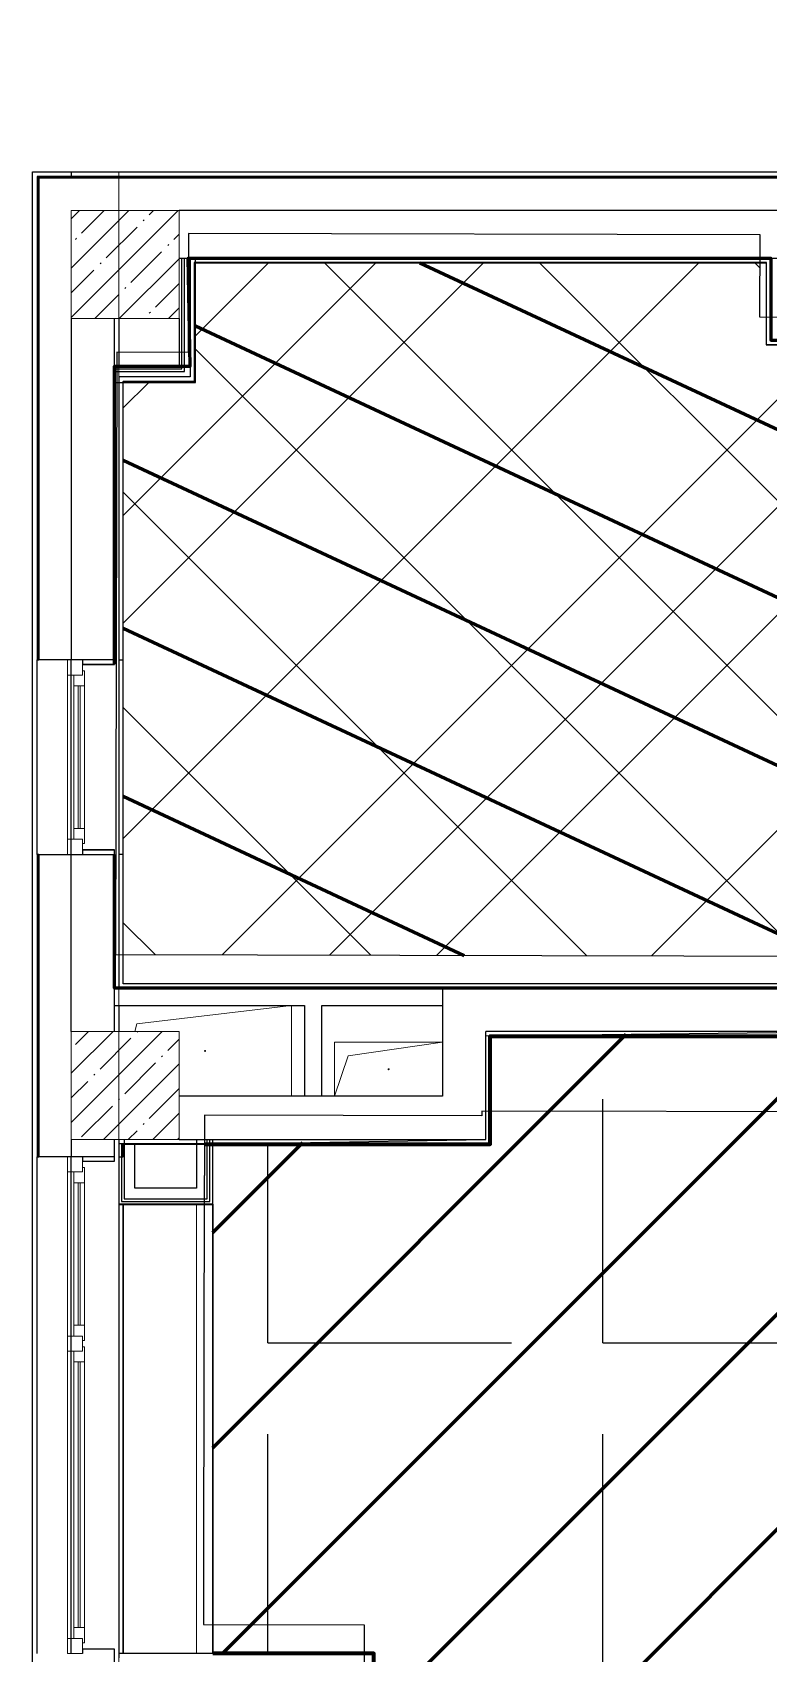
# Model space of a CAD drawing. Header units: millimetres. Extents: x -164500 to 426394, y -51911 to 102118.
# Drawn here: x -225 to 3185, y 8384 to 15889 of the extents above; entities that cross this region are included whole.
import ezdxf

# ---------------------------------------------------------------- set-up
doc = ezdxf.new("R2010")
doc.units = ezdxf.units.MM
for name, color, linetype, lineweight in [('0) шлифовка', 5, 'Continuous', 60), ('1.4) Плинтус ПЛ-4', 6, 'Continuous', 60), ('183 стяжка подвал', 160, 'Continuous', 60), ('384 ПК-3', 30, 'Continuous', 120), ('5.3) Л-7 Линолеум 4 вып', 230, 'Continuous', 30), ('7.5) НЗ Линолеум Темпо ПЛЮС', 134, 'Continuous', 30), ('A-DETL-GENF', 7, 'Continuous', 9), ('A-FLOR', 7, 'Continuous', 9), ('A-GENM', 7, 'Continuous', 9), ('A-GLAZ', 7, 'Continuous', 9), ('A-GLAZ-1', 7, 'Continuous', 5), ('A-WALL', 7, 'Continuous', 5), ('S-COLS-1', 7, 'Continuous', 5), ('Оси', 7, 'Continuous', 9)]:
    doc.layers.add(name, color=color, linetype=linetype, lineweight=lineweight)
for name, color, linetype in [('1.1.1) Плитка КР1 Остаток', 52, 'Continuous'), ('2) защита вин плитк', 6, 'Continuous'), ('3.2.3) П-9', 5, 'Continuous')]:
    doc.layers.add(name, color=color, linetype=linetype)
doc.layers.add('A-DOOR-1', color=7, linetype='Continuous', lineweight=5, true_color=0xc0c0c0)

# ---------------------------------------------------------------- blocks, each defined once
blk = doc.blocks.new('BSC_Колонна _Прямоугольная - 500х500-V52-Объем проектирования 1 этажа')
at = {"layer": 'S-COLS-1'}
h = blk.add_hatch(dxfattribs=at)
h.set_pattern_fill('FP_78', color=256, style=0, pattern_type=2)
h.set_pattern_definition([(45, (-140, -14950), (-114.0493, 114.0493), []), (45, (-25.95, -14950), (-114.0493, 114.0493), [201.612, -40.322, 6.706, -33.617])])
h.paths.add_polyline_path([(-250, -250), (250, -250), (250, 250), (-250, 250), (-250, -117.5)])
for p, q in [((250, 250), (-250, 250)), ((-250, 250), (-250, -250)), ((250, -250), (250, 250)), ((-250, -250), (250, -250))]:
    blk.add_line(p, q, dxfattribs=at)
blk = doc.blocks.new('120_Окно_СКБ_2Ст - 120_Окно_СКБ_2Ст 2300х2500 _мал створка справа_-22272277-Объем проектирования 1 этажа')
at = {"layer": 'A-GLAZ'}
for p, q in [((-1150, -127), (-1150, -57)), ((-1150, -57), (-1080, -57)), ((-1080, -57), (-1080, -127)), ((250, -127), (250, -57)), ((250, -57), (320, -57)), ((320, -57), (320, -127)), ((1080, -127), (1080, -57)), ((1080, -57), (1150, -57)), ((1150, -57), (1150, -127)), ((-1080, -127), (-1150, -127)), ((-1080, -127), (-1100, -127)), ((-1100, -127), (-1100, -137)), ((-1100, -137), (270, -137)), ((270, -137), (-1100, -137)), ((250, -87), (-1080, -87)), ((-1080, -87), (-1080, -127)), ((-1030, -137), (-1030, -87)), ((200, -137), (200, -87)), ((250, -127), (250, -87)), ((320, -127), (250, -127)), ((270, -127), (250, -127)), ((270, -137), (270, -127)), ((320, -127), (300, -127)), ((300, -127), (300, -137)), ((300, -137), (1100, -137)), ((1100, -137), (300, -137)), ((1080, -87), (320, -87)), ((320, -87), (320, -127)), ((370, -137), (370, -87)), ((1030, -137), (1030, -87)), ((1080, -127), (1080, -87)), ((1150, -127), (1080, -127)), ((1100, -127), (1080, -127)), ((1100, -137), (1100, -127))]:
    blk.add_line(p, q, dxfattribs=at)
at = {"layer": 'A-GLAZ-1'}
for p, q in [((1150, -57), (-1150, -57)), ((-1130, -127), (-1100, -127)), ((-1030, -107), (200, -107)), ((200, -117), (-1030, -117)), ((270, -127), (300, -127)), ((370, -107), (1030, -107)), ((1030, -117), (370, -117)), ((1100, -127), (1130, -127))]:
    blk.add_line(p, q, dxfattribs=at)
blk = doc.blocks.new('120_Окно_СКБ_1Ст - 120_Окно_СКБ_1Ст 900х2500_h_-20664874-Объем проектирования 1 этажа')
at = {"layer": 'A-GLAZ'}
for p, q in [((-450, -127), (-450, -57)), ((-450, -57), (-380, -57)), ((-380, -57), (-380, -127)), ((380, -127), (380, -57)), ((380, -57), (450, -57)), ((450, -57), (450, -127)), ((-380, -127), (-450, -127)), ((-380, -127), (-400, -127)), ((-400, -127), (-400, -137)), ((-400, -137), (400, -137)), ((400, -137), (-400, -137)), ((380, -87), (-380, -87)), ((-380, -87), (-380, -127)), ((-330, -137), (-330, -87)), ((330, -137), (330, -87)), ((380, -127), (380, -87)), ((450, -127), (380, -127)), ((400, -127), (380, -127)), ((400, -137), (400, -127))]:
    blk.add_line(p, q, dxfattribs=at)
at = {"layer": 'A-GLAZ-1'}
for p, q in [((450, -57), (-450, -57)), ((-430, -127), (-400, -127)), ((-330, -107), (330, -107)), ((330, -117), (-330, -117)), ((400, -127), (430, -127))]:
    blk.add_line(p, q, dxfattribs=at)
blk = doc.blocks.new('GM_Отверстие прямоугольное _в плите_ - Отверстие-V173-Объем проектирования 1 этажа')
at = {"layer": 'A-GENM'}
for p, q in [((-250, -125), (-250, 125)), ((-250, 125), (250, 125)), ((250, 125), (-250, 125)), ((-250, 125), (-250, -125)), ((-187.5, 62.5), (250, 125)), ((-250, -125), (-187.5, 62.5))]:
    blk.add_line(p, q, dxfattribs=at)
for start, end in [(360, 180), (180, 360)]:
    blk.add_arc((0, 0), 2.5, start, end, dxfattribs=at)
blk = doc.blocks.new('GM_Отверстие прямоугольное _в плите_ - Отверстие-22237344-Объем проектирования 1 этажа')
at = {"layer": 'A-GENM'}
for p, q in [((-316, 126), (400, 210)), ((400, 210), (400, -210)), ((400, -210), (400, 210)), ((-325, 90), (-316, 126))]:
    blk.add_line(p, q, dxfattribs=at)
for start, end in [(360, 180), (180, 360)]:
    blk.add_arc((0, 0), 2.5, start, end, dxfattribs=at)
blk = doc.blocks.new('BSC_Колонна _Прямоугольная - 500х500-V187-Объем проектирования 1 этажа')
at = {"layer": 'S-COLS-1'}
h = blk.add_hatch(dxfattribs=at)
h.set_pattern_fill('FP_177', color=256, style=0, pattern_type=2)
h.set_pattern_definition([(45, (-140, -11150), (-114.0493, 114.0493), []), (45, (-25.95, -11150), (-114.0493, 114.0493), [201.612, -40.322, 6.706, -33.617])])
h.paths.add_polyline_path([(-227.1, -250), (250, -250), (250, 250), (-250, 250), (-250, -250)])
for p, q in [((250, 250), (-250, 250)), ((-250, 250), (-250, -250)), ((250, -250), (250, 250)), ((-250, -250), (250, -250))]:
    blk.add_line(p, q, dxfattribs=at)
blk = doc.blocks.new('Дверь_Витражная_СКБ_2Ст - ВН-1_ ДВН_ДАО_Главный вход_1800 в свету 4-31912968-Объем проектирования 1 этажа')
at = {"layer": 'A-DETL-GENF'}
for p, q in [((-885, -20), (-885, -17)), ((-885, -17), (-885, -20)), ((-777, -20), (-885, -20)), ((-885, -20), (-777, -20)), ((-768, -20), (-813, -20)), ((-813, -1020), (-813, -20)), ((-768, -20), (-813, -20)), ((-813, -20), (-813, -1020)), ((-777, -17), (-777, -20)), ((-777, -20), (-777, -17)), ((-768, -1020), (-768, -20)), ((-768, -1020), (-768, -20)), ((732, -20), (777, -20)), ((732, -574), (732, -20)), ((732, -20), (732, -574)), ((777, -20), (732, -20)), ((777, -17), (777, -20)), ((777, -17), (777, -20)), ((777, -574), (777, -20)), ((777, -574), (777, -20)), ((777, -20), (885, -20)), ((777, -20), (885, -20)), ((885, -20), (885, -10)), ((885, -20), (885, -10)), ((-813, -100), (-768, -100)), ((-803, -940), (-803, -100)), ((-759, -940), (-759, -100)), ((723, -494), (723, -100)), ((777, -100), (732, -100)), ((767, -494), (767, -100)), ((777, -494), (732, -494)), ((777, -574), (732, -574)), ((732, -574), (777, -574)), ((-813, -940), (-768, -940)), ((-813, -1020), (-768, -1020)), ((-813, -1020), (-768, -1020))]:
    blk.add_line(p, q, dxfattribs=at)
at = {"layer": 'A-DOOR-1'}
for p, q in [((-885, 40), (-777, 40)), ((-885, 0), (-885, 40)), ((-777, 40), (-777, 0)), ((777, 40), (885, 40)), ((777, 0), (777, 40)), ((885, 40), (885, 0)), ((-777, 0), (-885, 0)), ((-777, -1020), (-777, -20)), ((885, 0), (777, 0)), ((777, -574), (777, -20))]:
    blk.add_line(p, q, dxfattribs=at)
for centre, radius, start, end in [((-777, -20), 1000, 270, 0), ((777, -20), 554, 180, 270)]:
    blk.add_arc(centre, radius, start, end, dxfattribs=at)
blk = doc.blocks.new('Зашивка приборов отопления14 - Зашивка приборов отопления-33280456-Объем проектирования 1 этажа')
at = {"layer": 'A-WALL'}
for p, q in [((37471.9, 23439), (35392.9, 23439)), ((35391.9, 23079), (37471.9, 23079)), ((37471.9, 23079), (35391.9, 23079)), ((35391.9, 23004), (37471.9, 23004))]:
    blk.add_line(p, q, dxfattribs=at)

msp = doc.modelspace()

# ---------------------------------------------------------------- hatches: boundary and pattern name
at = {"layer": '0) шлифовка', "true_color": 0x2776bb}
h = msp.add_hatch(dxfattribs=at)
h.set_pattern_fill('ANSI31', color=152, scale=222, angle=110)
h.paths.add_polyline_path([(3144.781, 14822.938), (529.702, 14822.938), (529.702, 14268.938), (195.702, 14268.938), (195.702, 11620.045), (4109.244, 11610.858), (4108.948, 11484.938), (4145.702, 11484.938), (4145.702, 11110.771), (6266.064, 11105.794), (6266.769, 11405.793), (6566.768, 11405.089), (6573.242, 14162.938), (6203.702, 14162.938), (6203.702, 14283.949), (6173.525, 14284.02), (6174.79, 14822.938), (4745.702, 14822.938), (4745.702, 14442.938), (3173.702, 14442.938), (3173.702, 14571.062), (3144.19, 14571.132)])
at = {"layer": '1.1.1) Плитка КР1 Остаток'}
h = msp.add_hatch(dxfattribs=at)
h.set_pattern_fill('ANGLE', color=256, scale=222)
h.set_pattern_definition([(0, (205553.1, 26879), (0, 1550.67), [1127.76, -422.91]), (90, (205553.1, 26879), (-1550.67, 9e-14), [1127.76, -422.91])])
h.paths.add_polyline_path([(13754.702, 17684.938), (14405.702, 17684.938), (14405.702, 18338.438), (13754.702, 18338.438)], flags=16)
h.paths.add_polyline_path([(13743.702, 21432.938), (14405.702, 21432.938), (14405.702, 22095.938), (13743.702, 22095.938)], flags=16)
h.paths.add_polyline_path([(6445.137, 7763.938), (6442.548, 7557.281), (4619.702, 7556.938), (4619.702, 7763.938), (1354.702, 7783.938), (1355.702, 8384.938), (609.702, 8383.938), (610.702, 10742.938), (1874.702, 10763.938), (1874.702, 11243.938), (3624.702, 11263.938), (3624.702, 10763.938), (6824.702, 10763.938), (6824.702, 11488.938), (6744.702, 11488.938), (6744.702, 12388.938), (6832.702, 12388.938), (6844.702, 14438.938), (7162.202, 14438.938), (7159.702, 14839.938), (6844.702, 14839.938), (6824.702, 15208.938), (6674.702, 15208.938), (6674.702, 15986.938), (6617.702, 17692.938), (4745.702, 17692.938), (4745.702, 18333.137), (4130.853, 18334.256), (4130.853, 18839.06), (6674.702, 18838.938), (6674.702, 20645.938), (9795.702, 20645.938), (9774.702, 22063.938), (9174.702, 22063.938), (9174.702, 24183.938), (9774.702, 24183.938), (9774.702, 24722.262), (13768.823, 24626.219), (14845.702, 24626.219), (14845.702, 26422.938), (18154.958, 26351.124), (18154.958, 26143.938), (18794.958, 26143.938), (18804.143, 26351.124), (20274.702, 26351.124), (20274.702, 26963.938), (21974.702, 26963.938), (21974.702, 14463.938), (22654.702, 14463.938), (22654.702, 13138.938), (22633.702, 11984.938), (22374.702, 11971.938), (22374.702, 11825.982), (20499.702, 11830.384), (20514.702, 11971.938), (20295.702, 11984.938), (20295.702, 15094.938), (13774.702, 15063.938), (13774.702, 10763.938), (20209.461, 10763.938), (20209.461, 7763.938)])
h.paths.add_polyline_path([(3935.822, 18839.06), (6674.702, 18839.06), (6674.702, 20588.938), (3935.822, 20588.938)], flags=17)
h.paths.add_polyline_path([(6612.528, 17692.938), (4124.702, 17692.938), (4124.702, 15113.938), (6612.528, 15113.938)], flags=17)
at = {"layer": '183 стяжка подвал'}
h = msp.add_hatch(dxfattribs=at)
h.set_pattern_fill('ANSI31', color=256, scale=222)
h.set_pattern_definition([(45, (205553.1, 26879), (-498.4042, 498.4042), [])])
h.paths.add_polyline_path([(13754.702, 17684.938), (14405.702, 17684.938), (14405.702, 18338.438), (13754.702, 18338.438)], flags=16)
h.paths.add_polyline_path([(13743.702, 21432.938), (14405.702, 21432.938), (14405.702, 22095.938), (13743.702, 22095.938)], flags=16)
h.paths.add_polyline_path([(6445.137, 7763.938), (6442.548, 7557.281), (4619.702, 7556.938), (4619.702, 7763.938), (1354.702, 7783.938), (1355.702, 8384.938), (609.702, 8383.938), (610.702, 10742.938), (1874.702, 10763.938), (1874.702, 11243.938), (3624.702, 11263.938), (3624.702, 10763.938), (6824.702, 10763.938), (6824.702, 11488.938), (6744.702, 11488.938), (6744.702, 12388.938), (6832.702, 12388.938), (6844.702, 14438.938), (7162.202, 14438.938), (7159.702, 14839.938), (6844.702, 14839.938), (6824.702, 15208.938), (6674.702, 15208.938), (6674.702, 15986.938), (6617.702, 17692.938), (4745.702, 17692.938), (4745.702, 18333.137), (4130.853, 18334.256), (4130.853, 18839.06), (6674.702, 18838.938), (6674.702, 20645.938), (9795.702, 20645.938), (9774.702, 22063.938), (9174.702, 22063.938), (9174.702, 24183.938), (9774.702, 24183.938), (9774.702, 24722.262), (13768.823, 24626.219), (14845.702, 24626.219), (14845.702, 26422.938), (18154.958, 26351.124), (18154.958, 26143.938), (18794.958, 26143.938), (18804.143, 26351.124), (20274.702, 26351.124), (20274.702, 26963.938), (21974.702, 26963.938), (21974.702, 14463.938), (22654.702, 14463.938), (22654.702, 13138.938), (22633.702, 11984.938), (22374.702, 11971.938), (22374.702, 11825.982), (20499.702, 11830.384), (20514.702, 11971.938), (20295.702, 11984.938), (20295.702, 15094.938), (13774.702, 15063.938), (13774.702, 10763.938), (20209.461, 10763.938), (20209.461, 7763.938)])
h.paths.add_polyline_path([(3935.822, 18839.06), (6674.702, 18839.06), (6674.702, 20588.938), (3935.822, 20588.938)], flags=17)
h.paths.add_polyline_path([(6612.528, 17692.938), (4124.702, 17692.938), (4124.702, 15113.938), (6612.528, 15113.938)], flags=17)
h.paths.add_polyline_path([(21915.974, 15309.069), (28602.728, 15309.069), (28602.728, 26272.402), (21915.974, 26272.402)])
at = {"layer": '2) защита вин плитк'}
h = msp.add_hatch(dxfattribs=at)
h.set_pattern_fill('ANSI31', color=256, scale=222)
h.paths.add_polyline_path([(3144.781, 14822.938), (529.702, 14822.938), (529.702, 14268.938), (195.702, 14268.938), (195.702, 11620.045), (4109.244, 11610.858), (4108.948, 11484.938), (4145.702, 11484.938), (4145.702, 11110.771), (6266.064, 11105.794), (6266.769, 11405.793), (6566.768, 11405.089), (6573.242, 14162.938), (6203.702, 14162.938), (6203.702, 14283.949), (6173.525, 14284.02), (6174.79, 14822.938), (4745.702, 14822.938), (4745.702, 14442.938), (3173.702, 14442.938), (3173.702, 14571.062), (3144.19, 14571.132)])
at = {"layer": '3.2.3) П-9'}
h = msp.add_hatch(dxfattribs=at)
h.set_pattern_fill('ANSI31', color=256, scale=222)
h.paths.add_polyline_path([(3144.781, 14822.938), (529.702, 14822.938), (529.702, 14268.938), (195.702, 14268.938), (195.702, 11620.045), (4109.244, 11610.858), (4108.948, 11484.938), (4145.702, 11484.938), (4145.702, 11110.771), (6266.064, 11105.794), (6266.769, 11405.793), (6566.768, 11405.089), (6573.242, 14162.938), (6203.702, 14162.938), (6203.702, 14283.949), (6173.525, 14284.02), (6174.79, 14822.938), (4745.702, 14822.938), (4745.702, 14442.938), (3173.702, 14442.938), (3173.702, 14571.062), (3144.19, 14571.132)])
at = {"layer": '5.3) Л-7 Линолеум 4 вып'}
h = msp.add_hatch(dxfattribs=at)
h.set_pattern_fill('ANSI37', color=256, scale=222)
h.paths.add_polyline_path([(3144.781, 14822.938), (529.702, 14822.938), (529.702, 14268.938), (195.702, 14268.938), (195.702, 11620.045), (4109.244, 11610.858), (4108.948, 11484.938), (4145.702, 11484.938), (4145.702, 11110.771), (6266.064, 11105.794), (6266.769, 11405.793), (6566.768, 11405.089), (6573.242, 14162.938), (6203.702, 14162.938), (6203.702, 14283.949), (6173.525, 14284.02), (6174.79, 14822.938), (4745.702, 14822.938), (4745.702, 14442.938), (3173.702, 14442.938), (3173.702, 14571.062), (3144.19, 14571.132)])
at = {"layer": '7.5) НЗ Линолеум Темпо ПЛЮС'}
h = msp.add_hatch(dxfattribs=at)
h.set_pattern_fill('ANSI31', color=256, scale=333)
h.paths.add_polyline_path([(3144.781, 14822.938), (529.702, 14822.938), (529.702, 14268.938), (195.702, 14268.938), (195.702, 11620.045), (4109.244, 11610.858), (4108.948, 11484.938), (4145.702, 11484.938), (4145.702, 11110.771), (6266.064, 11105.794), (6266.769, 11405.793), (6566.768, 11405.089), (6573.242, 14162.938), (6203.702, 14162.938), (6203.702, 14283.949), (6173.525, 14284.02), (6174.79, 14822.938), (4745.702, 14822.938), (4745.702, 14442.938), (3173.702, 14442.938), (3173.702, 14571.062), (3144.19, 14571.132)])

# ---------------------------------------------------------------- linework, layer by layer
for p, q in [((-225.298, 7068.938), (-225.298, 15243.938)), ((-225.298, 15243.938), (3869.702, 15243.938)), ((-45.298, 15243.938), (-45.298, 15221.938)), ((-203.298, 15221.938), (-203.298, 12983.938)), ((4124.702, 15221.938), (-203.298, 15221.938)), ((-198.298, 15216.938), (-198.298, 12983.938)), ((4124.702, 15216.938), (-198.298, 15216.938)), ((-195.298, 15213.938), (-195.298, 12983.938)), ((4124.702, 15213.938), (-195.298, 15213.938)), ((4724.702, 15063.938), (454.702, 15063.938)), ((454.702, 14843.938), (4124.702, 14843.938)), ((467.202, 14331.438), (467.202, 14843.938)), ((479.702, 14318.938), (479.702, 14843.938)), ((504.702, 14843.938), (504.702, 14293.938)), ((3174.702, 14823.938), (524.702, 14823.938)), ((524.702, 14823.938), (524.702, 14273.938)), ((525.702, 14822.938), (3173.702, 14822.938)), ((525.702, 14272.938), (525.702, 14822.938)), ((529.702, 14268.938), (529.702, 14843.938)), ((3173.702, 14822.938), (3173.702, 14442.938)), ((-45.298, 14563.938), (-45.298, 12983.938)), ((154.702, 12963.938), (154.702, 14563.938)), ((174.702, 14563.938), (174.702, 14343.938)), ((454.702, 14563.938), (454.702, 14343.938)), ((3173.702, 14442.938), (4745.702, 14442.938)), ((454.702, 14343.938), (154.702, 14343.938)), ((154.702, 14331.438), (467.202, 14331.438)), ((154.702, 14318.938), (479.702, 14318.938)), ((154.702, 14268.938), (529.702, 14268.938)), ((174.702, 14293.938), (174.702, 12983.938)), ((504.702, 14293.938), (174.702, 14293.938)), ((194.702, 14273.938), (524.702, 14273.938)), ((194.702, 14273.938), (194.702, 14268.938)), ((195.702, 14272.938), (525.702, 14272.938)), ((195.702, 11484.938), (195.702, 14272.938)), ((-203.298, 12983.938), (-195.298, 12983.938)), ((-203.298, 12083.938), (-203.298, 12983.938)), ((154.702, 12983.938), (-195.298, 12983.938)), ((-45.298, 12083.938), (-45.298, 12983.938)), ((6.702, 12983.938), (6.702, 12963.938)), ((174.702, 12983.938), (174.702, 12083.938)), ((174.702, 12983.938), (194.702, 12983.938)), ((6.702, 12963.938), (154.702, 12963.938)), ((6.702, 12963.938), (6.702, 12962.938)), ((6.702, 12962.938), (154.702, 12962.938)), ((154.702, 12962.938), (154.702, 12963.938)), ((-195.298, 12083.938), (-203.298, 12083.938)), ((-203.298, 12083.938), (-203.298, 10683.938)), ((-198.298, 12083.938), (-198.298, 10683.938)), ((-195.298, 12083.938), (-195.298, 10683.938)), ((-195.298, 12083.938), (154.702, 12083.938)), ((-45.298, 11263.938), (-45.298, 12083.938)), ((154.702, 12104.938), (6.702, 12104.938)), ((6.702, 12104.938), (6.702, 12103.938)), ((154.702, 12103.938), (6.702, 12103.938)), ((6.702, 12103.938), (6.702, 12083.938)), ((154.702, 12103.938), (154.702, 12104.938)), ((154.702, 11263.938), (154.702, 12103.938)), ((194.702, 12083.938), (174.702, 12083.938)), ((174.702, 12083.938), (174.702, 11463.938)), ((195.702, 11483.938), (194.702, 11483.938)), ((4145.702, 11484.938), (195.702, 11484.938)), ((154.702, 11463.938), (4124.702, 11463.938)), ((1674.702, 11463.938), (1674.702, 11383.938)), ((154.702, 11383.938), (1034.702, 11383.938)), ((174.702, 11383.938), (174.702, 11263.938)), ((1034.702, 11383.938), (1034.702, 10963.938)), ((1114.702, 11383.938), (1674.702, 11383.938)), ((1114.702, 10963.938), (1114.702, 11383.938)), ((1674.702, 11383.938), (1674.702, 10963.938)), ((1874.702, 10763.938), (1874.702, 11263.938)), ((3624.702, 11263.938), (1874.702, 11263.938)), ((3603.702, 11243.938), (1894.702, 11243.938)), ((1894.702, 11243.938), (1894.702, 10763.938)), ((1894.702, 11242.938), (3604.702, 11242.938)), ((1895.702, 10742.938), (1895.702, 11243.938)), ((1674.702, 10963.938), (454.702, 10963.938)), ((-45.298, 10763.938), (-45.298, 10683.938)), ((154.702, 10663.938), (154.702, 10763.938)), ((174.702, 10763.938), (174.702, 10463.938)), ((195.702, 10743.938), (174.702, 10743.938)), ((187.202, 10743.938), (187.202, 10476.438)), ((194.702, 10683.938), (194.702, 10743.938)), ((609.702, 10743.938), (195.702, 10743.938)), ((195.702, 10743.938), (195.702, 10683.938)), ((195.702, 10742.938), (609.702, 10742.938)), ((199.702, 10763.938), (199.702, 10488.938)), ((249.702, 10538.938), (249.702, 10743.938)), ((454.702, 10763.938), (1874.702, 10763.938)), ((534.702, 10763.938), (534.702, 10538.938)), ((584.702, 10488.938), (584.702, 10763.938)), ((597.202, 10476.438), (597.202, 10763.938)), ((609.702, 10743.938), (609.702, 10763.938)), ((610.702, 10742.938), (1895.702, 10742.938)), ((610.702, 10463.938), (610.702, 10742.938)), ((1894.702, 10763.938), (1894.702, 10743.938)), ((-203.298, 10683.938), (-195.298, 10683.938)), ((-203.298, 8383.938), (-203.298, 10683.938)), ((154.702, 10683.938), (-195.298, 10683.938)), ((-45.298, 8383.938), (-45.298, 10683.938)), ((6.702, 10683.938), (6.702, 10663.938)), ((6.702, 10663.938), (154.702, 10663.938)), ((6.702, 10663.938), (6.702, 10662.938)), ((6.702, 10662.938), (154.702, 10662.938)), ((154.702, 10662.938), (154.702, 10663.938)), ((174.702, 10683.938), (194.702, 10683.938)), ((194.702, 10683.938), (195.702, 10683.938)), ((534.702, 10538.938), (249.702, 10538.938)), ((610.702, 10463.938), (174.702, 10463.938)), ((174.702, 10463.938), (174.702, 10462.938)), ((174.702, 10462.938), (174.702, 8384.938)), ((174.702, 10462.938), (610.202, 10462.938)), ((187.202, 10476.438), (597.202, 10476.438)), ((194.702, 8384.938), (194.702, 10463.938)), ((195.702, 10463.938), (195.702, 8384.938)), ((199.702, 10488.938), (584.702, 10488.938)), ((610.202, 10462.938), (610.202, 10463.938)), ((610.702, 10463.938), (610.702, 8384.938)), ((154.702, 8404.938), (6.702, 8404.938)), ((6.702, 8404.938), (6.702, 8403.938)), ((154.702, 8403.938), (6.702, 8403.938)), ((6.702, 8403.938), (6.702, 8383.938)), ((154.702, 8403.938), (154.702, 8404.938)), ((154.702, 7763.938), (154.702, 8403.938)), ((194.702, 8384.938), (174.702, 8384.938)), ((174.702, 8384.938), (174.702, 8363.938)), ((194.702, 8384.938), (194.702, 8383.938)), ((195.702, 8384.938), (194.702, 8384.938)), ((1354.702, 8383.938), (194.702, 8383.938)), ((1355.702, 8384.938), (195.702, 8384.938)), ((1354.702, 8383.938), (1354.702, 8383.938)), ((1355.702, 7784.938), (1355.702, 8384.938))]:
    msp.add_line(p, q)
at = {"flags": 128}
msp.add_lwpolyline([(6573.524, 14283.081), (6173.525, 14284.02), (6175.074, 14944.018), (4717.078, 14947.441), (4716.186, 14567.442), (3144.19, 14571.132), (3145.082, 14951.131), (497.09, 14957.347), (495.799, 14407.348), (165.799, 14408.123), (159.255, 11620.13), (4109.244, 11610.858), (4108.07, 11110.86), (6266.064, 11105.794), (6266.769, 11405.793), (6566.768, 11405.089)], close=True, dxfattribs=at)
msp.add_lwpolyline([(8228.091, 14699.422), (8108.091, 14699.704), (7134.009, 14701.99), (7133.668, 14556.767), (6816.169, 14557.512), (6807.495, 10862.522), (3566.004, 10870.131), (3566.053, 10891.131), (1857.058, 10895.143), (1857.008, 10874.143), (572.512, 10877.158), (571.856, 10597.659), (570.856, 10597.661), (566.631, 8797.666), (567.631, 8797.664), (566.977, 8519.165), (1311.975, 8517.416), (1310.566, 7917.418)], dxfattribs=at)
at = {"layer": '1.1.1) Плитка КР1 Остаток'}
msp.add_lwpolyline([(1354.702, 7783.938), (1355.702, 8384.938), (609.702, 8383.938), (610.702, 10742.938), (1874.702, 10763.938), (1874.702, 11243.938), (3624.702, 11263.938), (3624.702, 10763.938), (6824.702, 10763.938), (6824.702, 11488.938), (6744.702, 11488.938), (6744.702, 12388.938), (6832.702, 12388.938), (6844.702, 14438.938), (7162.202, 14438.938), (7159.702, 14839.938), (6844.702, 14839.938), (6824.702, 15208.938), (6674.702, 15208.938), (6674.702, 15986.938)], dxfattribs=at)
at = {"layer": '1.4) Плинтус ПЛ-4'}
for points in [[(154.702, 12963.938), (154.702, 14343.938), (504.702, 14343.938), (496.823, 14843.938), (3194.702, 14843.938), (3194.702, 14463.938), (4724.702, 14463.938), (4716.835, 14843.938), (6224.702, 14843.938), (6224.702, 14183.938), (6624.702, 14183.938), (6624.702, 12443.938)], [(6624.702, 11463.938), (6624.702, 11283.938), (6324.702, 11263.938), (6324.702, 10983.938), (4124.702, 10983.938), (4108.899, 11463.938), (154.702, 11463.938), (154.702, 12083.938)]]:
    msp.add_lwpolyline(points, dxfattribs=at)
at = {"layer": '384 ПК-3'}
for points in [[(572.197, 10742.938), (1895.702, 10742.938), (1895.702, 11242.938), (3595.702, 11242.938), (3624.702, 10763.938), (6845.702, 10742.938), (6845.702, 11433.938)], [(1355.702, 8012.763), (1355.702, 8384.938), (610.702, 8384.938)]]:
    msp.add_lwpolyline(points, dxfattribs=at)
at = {"layer": 'A-FLOR'}
for p, q in [((529.702, 14823.938), (3173.702, 14823.938)), ((3174.702, 14823.938), (3174.702, 14443.938)), ((3174.702, 14443.938), (4744.702, 14443.938)), ((194.702, 11483.938), (194.702, 14268.938)), ((4144.702, 11483.938), (195.702, 11483.938)), ((1895.702, 10743.938), (1895.702, 11243.938)), ((1895.702, 11243.938), (3595.702, 11243.938)), ((609.702, 8383.938), (609.702, 10743.938)), ((609.702, 10743.938), (1894.702, 10743.938)), ((174.702, 10463.938), (174.702, 8384.938)), ((534.702, 8383.938), (534.702, 10463.938))]:
    msp.add_line(p, q, dxfattribs=at)
at = {"layer": 'Оси'}
msp.add_lwpolyline([(174.702, -2042.321), (174.702, 2957.679), (174.702, 10243.938), (174.702, 15243.938)], dxfattribs=at)

# ---------------------------------------------------------------- block references
for name, p, rotation in [('Дверь_Витражная_СКБ_2Ст - ВН-1_ ДВН_ДАО_Главный вход_1800 в свету 4-31912968-Объем проектирования 1 этажа', (3935.822, 16714.06), 269.9999999999999), ('Зашивка приборов отопления14 - Зашивка приборов отопления-33280456-Объем проектирования 1 этажа', (23613.702, -27008.006), 90.0000000000001)]:
    msp.add_blockref(name, p, dxfattribs=dict(rotation=rotation))
for name, p in [('BSC_Колонна _Прямоугольная - 500х500-V52-Объем проектирования 1 этажа', (204.702, 14813.938)), ('GM_Отверстие прямоугольное _в плите_ - Отверстие-22237344-Объем проектирования 1 этажа', (574.702, 11173.938)), ('BSC_Колонна _Прямоугольная - 500х500-V187-Объем проектирования 1 этажа', (204.702, 11013.938)), ('GM_Отверстие прямоугольное _в плите_ - Отверстие-V173-Объем проектирования 1 этажа', (1424.702, 11088.938))]:
    msp.add_blockref(name, p)
at = {"color": 3, "rotation": 89.99999999999991}
for name, p in [('120_Окно_СКБ_1Ст - 120_Окно_СКБ_1Ст 900х2500_h_-20664874-Объем проектирования 1 этажа', (-120.298, 12533.938)), ('120_Окно_СКБ_2Ст - 120_Окно_СКБ_2Ст 2300х2500 _мал створка справа_-22272277-Объем проектирования 1 этажа', (-120.298, 9533.938))]:
    msp.add_blockref(name, p, dxfattribs=at)

doc.saveas('drawing.dxf')
